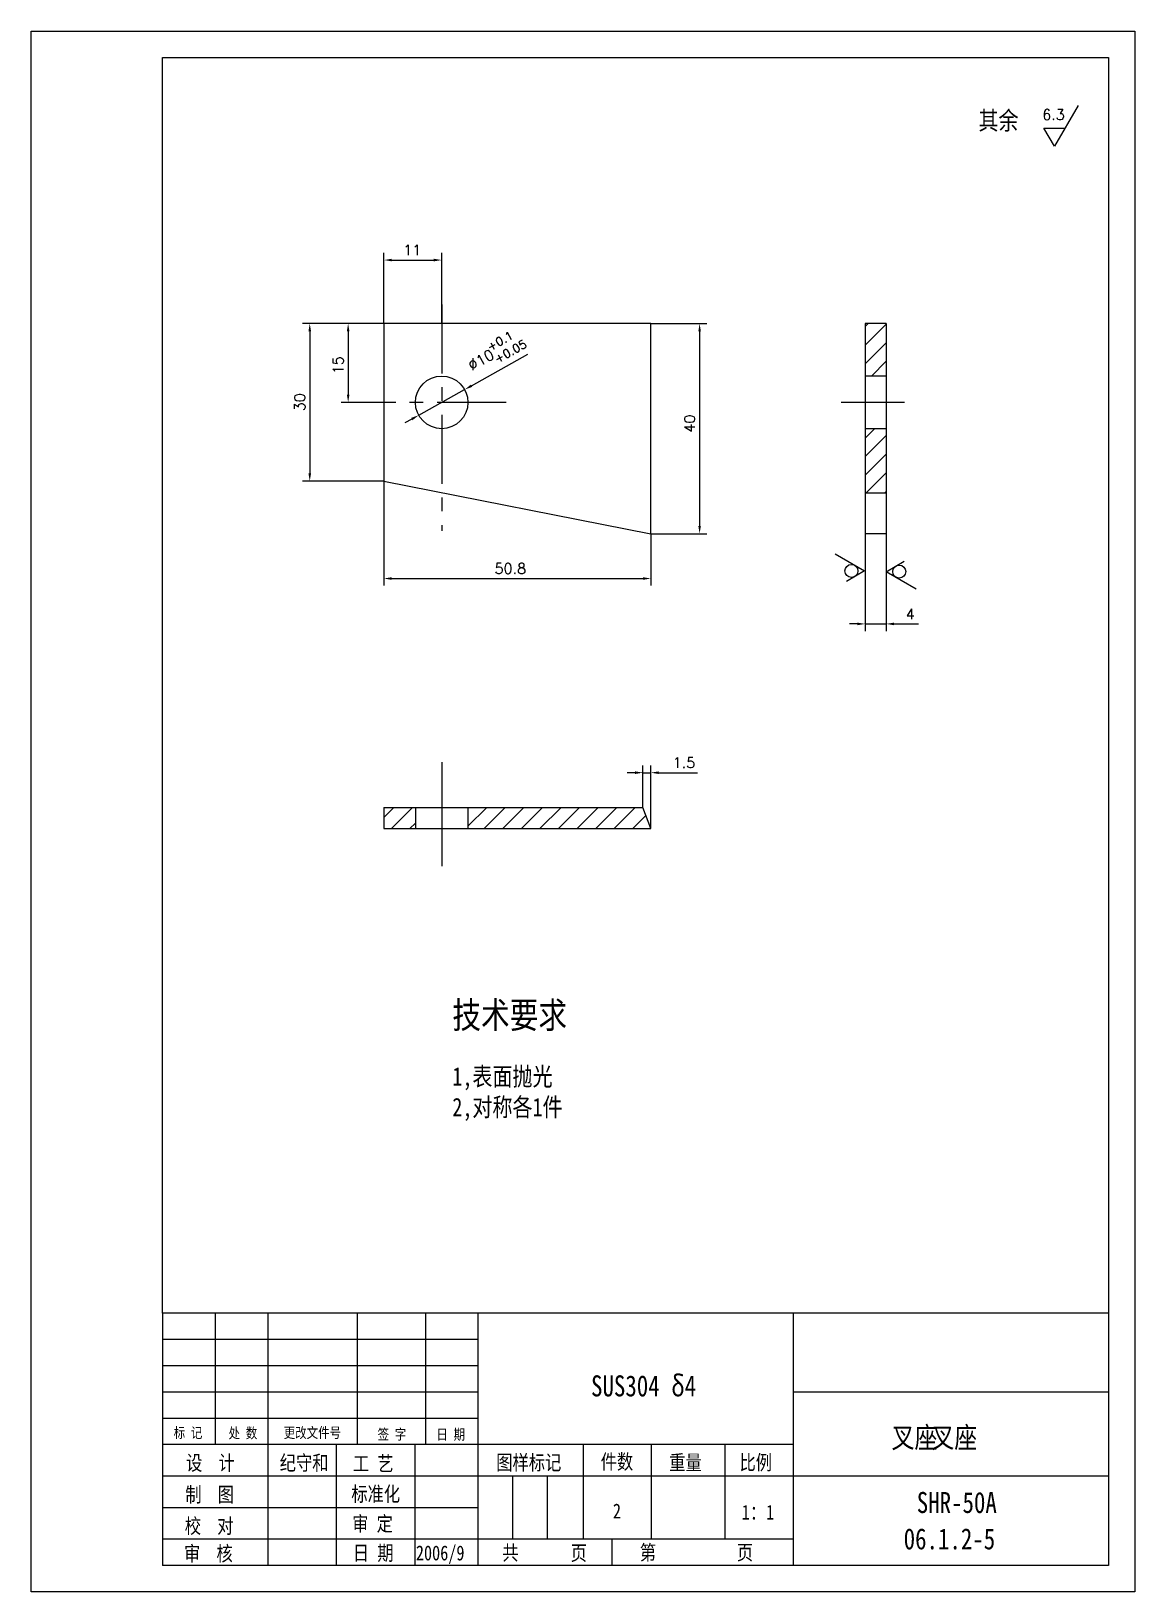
# Model space of a CAD drawing. Extents: x 271 to 481, y 152 to 449.
import ezdxf

# ---------------------------------------------------------------- set-up
doc = ezdxf.new("R2010")
doc.units = 0
doc.header["$LTSCALE"] = 10.5
doc.header["$MEASUREMENT"] = 0
doc.linetypes.add('CENTER', pattern=[2, 1.25, -0.25, 0.25, -0.25])
doc.layers.get('DEFPOINTS').update_dxf_attribs({"linetype": 'CONTINUOUS'})
doc.layers.add('PART', color=3, linetype='CONTINUOUS')
doc.layers.add('SMPEN_THICK', color=7, linetype='CONTINUOUS')
doc.styles.add('HZDX', font='', dxfattribs={"width": 0.8, "height": 7.5})
doc.styles.get("Standard").update_dxf_attribs({"font": 'txt.shx', "height": 2, "bigfont": 'hzfs.shx'})
doc.styles.get('HZDX').set_extended_font_data('SimSun')
doc.dimstyles.get("Standard").update_dxf_attribs({"dimtxt": 0.18, "dimasz": 0.18, "dimexe": 0.18, "dimexo": 0.0625, "dimgap": 0.09, "dimtad": 0, "dimtih": 1, "dimtoh": 1, "dimdec": 4, "dimzin": 0, "dimdsep": 46, "dimtxsty": 'Standard', "dimcen": 0.09, "dimadec": 0, "dimazin": 0, "dimtfac": 1, "dimtdec": 4, "dimtofl": 0, "dimtmove": 0, "dimatfit": 3, "dimfxl": 1, "dimtolj": 1, "dimtzin": 0, "dimarcsym": 0})

# ---------------------------------------------------------------- blocks, each defined once
blk = doc.blocks.new('*D5')
at = {"layer": 'DEFPOINTS', "color": 0, "transparency": 16777216}
for p in [(429.64, 353.19), (433.64, 353.19), (433.64, 336.03)]:
    blk.add_point(p, dxfattribs=at)
at = {"layer": 'SMPEN_THICK', "color": 2, "lineweight": -2, "transparency": 16777216}
for p, q in [((429.64, 353.19), (429.64, 334.68)), ((433.64, 353.19), (433.64, 334.68)), ((428.14, 336.03), (426.64, 336.03)), ((429.64, 336.03), (433.64, 336.03)), ((435.14, 336.03), (439.77, 336.03))]:
    blk.add_line(p, q, dxfattribs=at)
at = {"layer": 'SMPEN_THICK', "color": 2, "transparency": 16777216}
for points in [[(428.14, 336.28), (428.14, 335.78), (429.64, 336.03)], [(435.14, 336.28), (435.14, 335.78), (433.64, 336.03)]]:
    blk.add_solid(points, dxfattribs=at)
at = {"layer": 'SMPEN_THICK', "color": 2, "transparency": 16777216, "insert": (438.21, 337.93), "char_height": 2, "attachment_point": 5}
blk.add_mtext('\\A1;4', dxfattribs=at)
blk = doc.blocks.new('*D6')
at = {"layer": 'DEFPOINTS', "color": 0, "transparency": 16777216}
for p in [(338.05, 393.19), (323.94, 363.19), (338.05, 363.19)]:
    blk.add_point(p, dxfattribs=at)
at = {"layer": 'SMPEN_THICK', "color": 2, "lineweight": -2, "transparency": 16777216}
for p, q in [((338.05, 393.19), (322.59, 393.19)), ((323.94, 391.69), (323.94, 364.69)), ((338.05, 363.19), (322.59, 363.19))]:
    blk.add_line(p, q, dxfattribs=at)
at = {"layer": 'SMPEN_THICK', "color": 2, "transparency": 16777216}
for points in [[(323.69, 391.69), (324.19, 391.69), (323.94, 393.19)], [(323.69, 364.69), (324.19, 364.69), (323.94, 363.19)]]:
    blk.add_solid(points, dxfattribs=at)
at = {"layer": 'SMPEN_THICK', "color": 2, "transparency": 16777216, "insert": (322.04, 378.22), "char_height": 2, "attachment_point": 5, "rotation": 90}
blk.add_mtext('\\A1;30', dxfattribs=at)
blk = doc.blocks.new('*D7')
at = {"layer": 'DEFPOINTS', "color": 0, "transparency": 16777216}
for p in [(388.85, 393.19), (388.85, 353.19), (398.13, 353.19)]:
    blk.add_point(p, dxfattribs=at)
at = {"layer": 'SMPEN_THICK', "color": 2, "lineweight": -2, "transparency": 16777216}
for p, q in [((388.85, 393.19), (399.48, 393.19)), ((398.13, 391.69), (398.13, 354.69)), ((388.85, 353.19), (399.48, 353.19))]:
    blk.add_line(p, q, dxfattribs=at)
at = {"layer": 'SMPEN_THICK', "color": 2, "transparency": 16777216}
for points in [[(397.88, 391.69), (398.38, 391.69), (398.13, 393.19)], [(397.88, 354.69), (398.38, 354.69), (398.13, 353.19)]]:
    blk.add_solid(points, dxfattribs=at)
at = {"layer": 'SMPEN_THICK', "color": 2, "transparency": 16777216, "insert": (396.23, 374.16), "char_height": 2, "attachment_point": 5, "rotation": 90}
blk.add_mtext('\\A1;40', dxfattribs=at)
blk = doc.blocks.new('*D8')
at = {"layer": 'DEFPOINTS', "color": 0, "transparency": 16777216}
for p in [(338.05, 393.19), (331.25, 378.19), (340.04, 378.19)]:
    blk.add_point(p, dxfattribs=at)
at = {"layer": 'SMPEN_THICK', "color": 2, "lineweight": -2, "transparency": 16777216}
for p, q in [((338.05, 393.19), (329.9, 393.19)), ((331.25, 391.69), (331.25, 379.69)), ((340.04, 378.19), (329.9, 378.19))]:
    blk.add_line(p, q, dxfattribs=at)
at = {"layer": 'SMPEN_THICK', "color": 2, "transparency": 16777216}
for points in [[(331, 391.69), (331.5, 391.69), (331.25, 393.19)], [(331, 379.69), (331.5, 379.69), (331.25, 378.19)]]:
    blk.add_solid(points, dxfattribs=at)
at = {"layer": 'SMPEN_THICK', "color": 2, "transparency": 16777216, "insert": (329.35, 385.26), "char_height": 2, "attachment_point": 5, "rotation": 90}
blk.add_mtext('\\A1;15', dxfattribs=at)
blk = doc.blocks.new('*D9')
at = {"layer": 'DEFPOINTS', "color": 0, "transparency": 16777216}
for p in [(338.05, 363.19), (388.85, 353.19), (388.85, 344.67)]:
    blk.add_point(p, dxfattribs=at)
at = {"layer": 'SMPEN_THICK', "color": 2, "lineweight": -2, "transparency": 16777216}
for p, q in [((338.05, 363.19), (338.05, 343.32)), ((388.85, 353.19), (388.85, 343.32)), ((339.55, 344.67), (387.35, 344.67))]:
    blk.add_line(p, q, dxfattribs=at)
at = {"layer": 'SMPEN_THICK', "color": 2, "transparency": 16777216}
for points in [[(339.55, 344.92), (339.55, 344.42), (338.05, 344.67)], [(387.35, 344.92), (387.35, 344.42), (388.85, 344.67)]]:
    blk.add_solid(points, dxfattribs=at)
at = {"layer": 'SMPEN_THICK', "color": 2, "transparency": 16777216, "insert": (362.11, 346.57), "char_height": 2, "attachment_point": 5}
blk.add_mtext('\\A1;50.8', dxfattribs=at)
blk = doc.blocks.new('*D10')
at = {"layer": 'DEFPOINTS', "color": 0, "transparency": 16777216}
for p in [(388.85, 307.72), (387.35, 301.1), (388.85, 297.1)]:
    blk.add_point(p, dxfattribs=at)
at = {"layer": 'SMPEN_THICK', "color": 2, "lineweight": -2, "transparency": 16777216}
for p, q in [((387.35, 301.1), (387.35, 309.07)), ((388.85, 297.1), (388.85, 309.07)), ((385.85, 307.72), (384.35, 307.72)), ((387.35, 307.72), (388.85, 307.72)), ((390.35, 307.72), (397.71, 307.72))]:
    blk.add_line(p, q, dxfattribs=at)
at = {"layer": 'SMPEN_THICK', "color": 2, "transparency": 16777216}
for points in [[(385.85, 307.97), (385.85, 307.47), (387.35, 307.72)], [(390.35, 307.97), (390.35, 307.47), (388.85, 307.72)]]:
    blk.add_solid(points, dxfattribs=at)
at = {"layer": 'SMPEN_THICK', "color": 2, "transparency": 16777216, "insert": (395.15, 309.62), "char_height": 2, "attachment_point": 5}
blk.add_mtext('\\A1;1.5', dxfattribs=at)
blk = doc.blocks.new('*D11')
at = {"layer": 'DEFPOINTS', "color": 0, "transparency": 16777216}
for p in [(349.05, 405.28), (338.05, 393.19), (349.05, 393.19)]:
    blk.add_point(p, dxfattribs=at)
at = {"layer": 'SMPEN_THICK', "color": 2, "lineweight": -2, "transparency": 16777216}
for p, q in [((338.05, 393.19), (338.05, 406.63)), ((339.55, 405.28), (347.55, 405.28)), ((349.05, 393.19), (349.05, 406.63))]:
    blk.add_line(p, q, dxfattribs=at)
at = {"layer": 'SMPEN_THICK', "color": 2, "transparency": 16777216}
for points in [[(339.55, 405.53), (339.55, 405.03), (338.05, 405.28)], [(347.55, 405.53), (347.55, 405.03), (349.05, 405.28)]]:
    blk.add_solid(points, dxfattribs=at)
at = {"layer": 'SMPEN_THICK', "color": 2, "transparency": 16777216, "insert": (343.43, 407.18), "char_height": 2, "attachment_point": 5}
blk.add_mtext('\\A1;11', dxfattribs=at)

msp = doc.modelspace()

# ---------------------------------------------------------------- hatches: boundary and pattern name
at = {"layer": 'SMPEN_THICK'}
h = msp.add_hatch(dxfattribs=at)
h.set_pattern_fill('ANSI31', color=256, scale=20, style=0)
h.set_pattern_definition([(45, (92.3532, 30.5814), (-1.767767, 1.767767), [])])
h.paths.add_polyline_path([(433.63915, 393.18756), (429.63915, 393.18756), (429.63915, 383.18756), (433.63915, 383.18756)])
h.paths.add_polyline_path([(433.63915, 360.94266), (433.63915, 373.18756), (429.63915, 373.18756), (429.63915, 360.94266)])
h = msp.add_hatch(dxfattribs=at)
h.set_pattern_fill('ANSI31', color=256, scale=20, style=0)
h.set_pattern_definition([(45, (0, 14.195), (-1.767767, 1.767767), [])])
h.paths.add_polyline_path([(344.04837, 297.09752), (344.04837, 301.09752), (338.04837, 301.09752), (338.04837, 297.09752)])
h.paths.add_polyline_path([(388.84837, 297.09752), (387.34837, 301.09752), (354.04837, 301.09752), (354.04837, 297.09752)])

# ---------------------------------------------------------------- linework, layer by layer
at = {"layer": 'DEFPOINTS', "color": 0, "linetype": 'ByBlock'}
msp.add_point((353.37513, 380.69339), dxfattribs=at)
at = {"layer": 'PART', "color": 6, "linetype": 'Continuous'}
for p, q in [((270.93928, 448.83069), (480.93928, 448.83069)), ((480.93928, 448.83069), (480.93928, 151.83069)), ((480.93928, 151.83069), (270.93928, 151.83069))]:
    msp.add_line(p, q, dxfattribs=at)
at = {"layer": 'PART', "color": 5, "linetype": 'Continuous'}
for p, q in [((295.93928, 443.83069), (475.93928, 443.83069)), ((475.93928, 443.83069), (475.93928, 156.83069)), ((295.93928, 204.83069), (295.93928, 156.83069)), ((475.93928, 156.83069), (295.93928, 156.83069))]:
    msp.add_line(p, q, dxfattribs=at)
at = {"layer": 'PART', "linetype": 'Continuous'}
for p, q in [((305.93928, 204.83069), (305.93928, 179.83069)), ((315.93928, 204.83069), (315.93928, 156.83069)), ((332.93928, 204.83069), (332.93928, 179.83069)), ((345.93928, 204.83069), (345.93928, 179.83069)), ((355.93928, 204.83069), (355.93928, 156.83069)), ((415.93928, 204.83069), (415.93928, 156.83069)), ((475.93928, 189.83069), (415.93928, 189.83069)), ((328.93928, 179.83069), (328.93928, 156.83069)), ((343.93928, 179.83069), (343.93928, 156.83069)), ((375.93928, 179.83069), (375.93928, 161.83069)), ((388.93928, 179.83069), (388.93928, 161.83069)), ((402.93928, 179.83069), (402.93928, 161.83069)), ((362.53928, 173.83069), (362.53928, 161.83069)), ((369.13928, 173.83069), (369.13928, 161.83069)), ((475.93928, 173.83069), (415.93928, 173.83069)), ((381.41705, 161.83069), (381.41705, 156.83069))]:
    msp.add_line(p, q, dxfattribs=at)
at = {"layer": 'SMPEN_THICK', "color": 6}
msp.add_line((270.93928, 151.83069), (270.93928, 448.83069), dxfattribs=at)
at = {"layer": 'SMPEN_THICK', "color": 5}
for p, q in [((295.93928, 204.83069), (295.93928, 443.83069)), ((475.93928, 204.83069), (295.93928, 204.83069))]:
    msp.add_line(p, q, dxfattribs=at)
at = {"layer": 'SMPEN_THICK'}
for p, q in [((470.14944, 434.72103), (465.64944, 426.9268)), ((465.64944, 426.9268), (463.64944, 430.3909)), ((463.64944, 430.3909), (467.64944, 430.3909)), ((437.08743, 378.18756), (425.08743, 378.18756)), ((423.90221, 349.38186), (429.52886, 346.13331)), ((433.61672, 345.96192), (437.08082, 347.96192)), ((429.52886, 346.13331), (426.06476, 344.13331)), ((439.33477, 342.66059), (433.61672, 345.96192)), ((349.04837, 309.71592), (349.04837, 289.9443)), ((355.93928, 199.83069), (295.93928, 199.83069)), ((355.93928, 194.83069), (295.93928, 194.83069)), ((355.93928, 189.83069), (295.93928, 189.83069)), ((355.93928, 184.83069), (295.93928, 184.83069)), ((415.93928, 179.83069), (295.93928, 179.83069)), ((415.93928, 173.83069), (295.93928, 173.83069)), ((355.93928, 167.83069), (295.93928, 167.83069)), ((415.93928, 161.83069), (295.93928, 161.83069))]:
    msp.add_line(p, q, dxfattribs=at)
at = {"layer": 'SMPEN_THICK', "linetype": 'CENTER'}
for p, q in [((349.04837, 396.83318), (349.04837, 353.73375)), ((361.30268, 378.18756), (340.04218, 378.18756))]:
    msp.add_line(p, q, dxfattribs=at)
at = {"layer": 'SMPEN_THICK', "color": 4}
for p, q in [((388.84837, 393.18756), (338.04837, 393.18756)), ((338.04837, 393.18756), (338.04837, 363.18756)), ((388.84837, 353.18756), (388.84837, 393.18756)), ((429.63915, 393.18756), (429.63915, 353.18756)), ((433.63915, 393.18756), (429.63915, 393.18756)), ((433.63915, 393.18756), (433.63915, 353.18756)), ((433.63915, 383.18756), (429.63915, 383.18756)), ((433.63915, 373.18756), (429.63915, 373.18756)), ((338.04837, 363.18756), (388.84837, 353.18756)), ((433.63915, 360.94266), (429.63915, 360.94266)), ((433.63915, 353.18756), (429.63915, 353.18756)), ((338.04837, 301.09752), (387.34837, 301.09752)), ((338.04837, 301.09752), (338.04837, 297.09752)), ((344.04837, 301.09752), (344.04837, 297.09752)), ((354.04837, 301.09752), (354.04837, 297.09752)), ((388.84837, 297.09752), (387.34837, 301.09752)), ((338.04837, 297.09752), (388.84837, 297.09752))]:
    msp.add_line(p, q, dxfattribs=at)
at = {"layer": 'SMPEN_THICK', "color": 2}
for p, q in [((354.72616, 381.35184), (365.47028, 387.33965)), ((344.68084, 375.75349), (353.4159, 380.62162)), ((343.37058, 375.02327), (342.06032, 374.29305))]:
    msp.add_line(p, q, dxfattribs=at)
at = {"layer": 'SMPEN_THICK', "color": 4}
msp.add_circle((349.04837, 378.18756), 5, dxfattribs=at)
at = {"layer": 'SMPEN_THICK'}
for centre in [(427.02969, 346.11017), (436.11588, 345.98505)]:
    msp.add_circle(centre, 1.2367, dxfattribs=at)
at = {"layer": 'SMPEN_THICK', "color": 2}
for points in [[(354.60446, 381.57022), (354.84786, 381.13347), (353.4159, 380.62162)], [(343.24888, 375.24164), (343.49229, 374.80489), (344.68084, 375.75349)]]:
    msp.add_solid(points, dxfattribs=at)

# ---------------------------------------------------------------- texts
for s, height, p in [('+0.1', 1.6, (358.27279, 387.90549)), ('+0.05', 1.6, (359.66061, 385.59412)), ('∅10', 2, (354.76569, 384.15093))]:
    msp.add_text(s, height=height, rotation=29.1313627, dxfattribs=at).set_placement(p)
at = {"layer": 'SMPEN_THICK', "style": 'HZDX', "width": 0.8}
for s, height, p in [('SUS304 δ4', 4, (377.46888, 189.01742)), ('标 记', 2, (298.0561, 181.10123)), ('处 数', 2, (308.4983, 181.03718)), ('更改文件号', 2, (318.98781, 181.10212)), ('签 字', 2, (336.85179, 180.79798)), ('日 期', 2, (348.04062, 180.7762)), ('叉座', 4, (434.65358, 179.20147)), ('叉座', 4, (442.22592, 179.20147)), ('纪守和', 2.835, (318.22718, 174.94974)), ('图样标记', 2.835, (359.43633, 175.01869)), ('件数', 2.835, (379.30732, 175.16731)), ('重量', 2.835, (392.33841, 175.01912)), ('比例', 2.835, (405.724, 175.03761)), ('设  计', 2.835, (300.41258, 174.94974)), ('工 艺', 2.835, (332.15432, 174.82038)), ('标准化', 2.835, (331.8578, 169.02919)), ('制  图', 2.835, (300.26432, 168.9178)), ('SHR-50A', 4, (439.45162, 166.82633)), ('审 定', 2.835, (332.02456, 163.36751)), ('2', 2.835, (381.6272, 165.78416)), ('1：1', 2.835, (406.14942, 165.54924)), ('校  对', 2.835, (300.16245, 162.93897)), ('06.1.2-5', 4, (436.95895, 159.90387)), ('审  核', 2.835, (300.01419, 157.70611)), ('日 期', 2.835, (332.16057, 157.81083)), ('2006/9', 2.835, (344.13432, 157.81083)), ('共', 2.835, (360.58929, 157.8628)), ('页', 2.835, (373.59727, 157.79795)), ('第', 2.835, (386.75693, 157.89977)), ('页', 2.835, (405.22227, 157.89977))]:
    msp.add_text(s, height=height, dxfattribs=at).set_placement(p)
at = {"layer": 'SMPEN_THICK', "attachment_point": 1, "style": 'HZDX'}
for s, insert, char_height, width in [('其余', (451.18391, 433.58413), 3.5, 17.4483), ('技术要求', (351.07533, 264.08911), 5, 33.4788), ('\\P1,表面抛光\\P2,对称各1件', (351.07533, 257.49857), 3.5, 64.4214)]:
    msp.add_mtext(s, dxfattribs=dict(at, insert=insert, char_height=char_height, width=width))
at = {"layer": 'SMPEN_THICK', "insert": (463.32185, 433.9631), "char_height": 2, "width": 17.8276, "attachment_point": 1}
msp.add_mtext('6.3', dxfattribs=at)

# ---------------------------------------------------------------- dimensions: what is measured, and where the dimension line sits
at = {"layer": 'SMPEN_THICK'}
for base, p1, p2, picture, middle in [((349.04837, 405.28387), (338.04837, 393.18756), (349.04837, 393.18756), '*D11', (343.43223, 405.28387)), ((388.84837, 344.66736), (338.04837, 363.18756), (388.84837, 353.18756), '*D9', (362.11498, 344.66736)), ((433.63915, 336.03231), (429.63915, 353.18756), (433.63915, 353.18756), '*D5', (438.20582, 336.03231)), ((388.84837, 307.71718), (387.34837, 301.09752), (388.84837, 297.09752), '*D10', (395.14824, 307.71718))]:
    dim = msp.add_linear_dim(base=base, p1=p1, p2=p2, dimstyle='Standard', override={"dimscale": 0.6, "dimtxt": 5, "dimasz": 2.5, "dimexe": 2.25, "dimexo": 0, "dimgap": 1.5, "dimtad": 1, "dimtih": 0, "dimtoh": 0, "dimzin": 8, "dimclrd": 2, "dimclre": 2, "dimclrt": 2, "dimtm": 0.115, "dimtfac": 0.66667, "dimtofl": 1, "dimatfit": 1, "dimtvp": 5, "dimtzin": 8}, dxfattribs=at)
    dim.commit()
    dim.dimension.update_dxf_attribs({"geometry": picture, "text_midpoint": middle, "dimtype": 160})
for base, p1, p2, picture, middle in [((323.93719, 363.18756), (338.04837, 393.18756), (338.04837, 363.18756), '*D6', (323.93719, 378.22293)), ((331.24783, 378.18756), (338.04837, 393.18756), (340.04218, 378.18756), '*D8', (331.24783, 385.25878)), ((398.12665, 353.18756), (388.84837, 393.18756), (388.84837, 353.18756), '*D7', (398.12665, 374.16379))]:
    dim = msp.add_linear_dim(base=base, p1=p1, p2=p2, angle=90, dimstyle='Standard', override={"dimscale": 0.6, "dimtxt": 5, "dimasz": 2.5, "dimexe": 2.25, "dimexo": 0, "dimgap": 1.5, "dimtad": 1, "dimtih": 0, "dimtoh": 0, "dimzin": 8, "dimclrd": 2, "dimclre": 2, "dimclrt": 2, "dimtm": 0.115, "dimtfac": 0.66667, "dimtofl": 1, "dimatfit": 1, "dimtvp": 5, "dimtzin": 8}, dxfattribs=at)
    dim.commit()
    dim.dimension.update_dxf_attribs({"geometry": picture, "text_midpoint": middle, "dimtype": 160})

doc.saveas('drawing.dxf')
